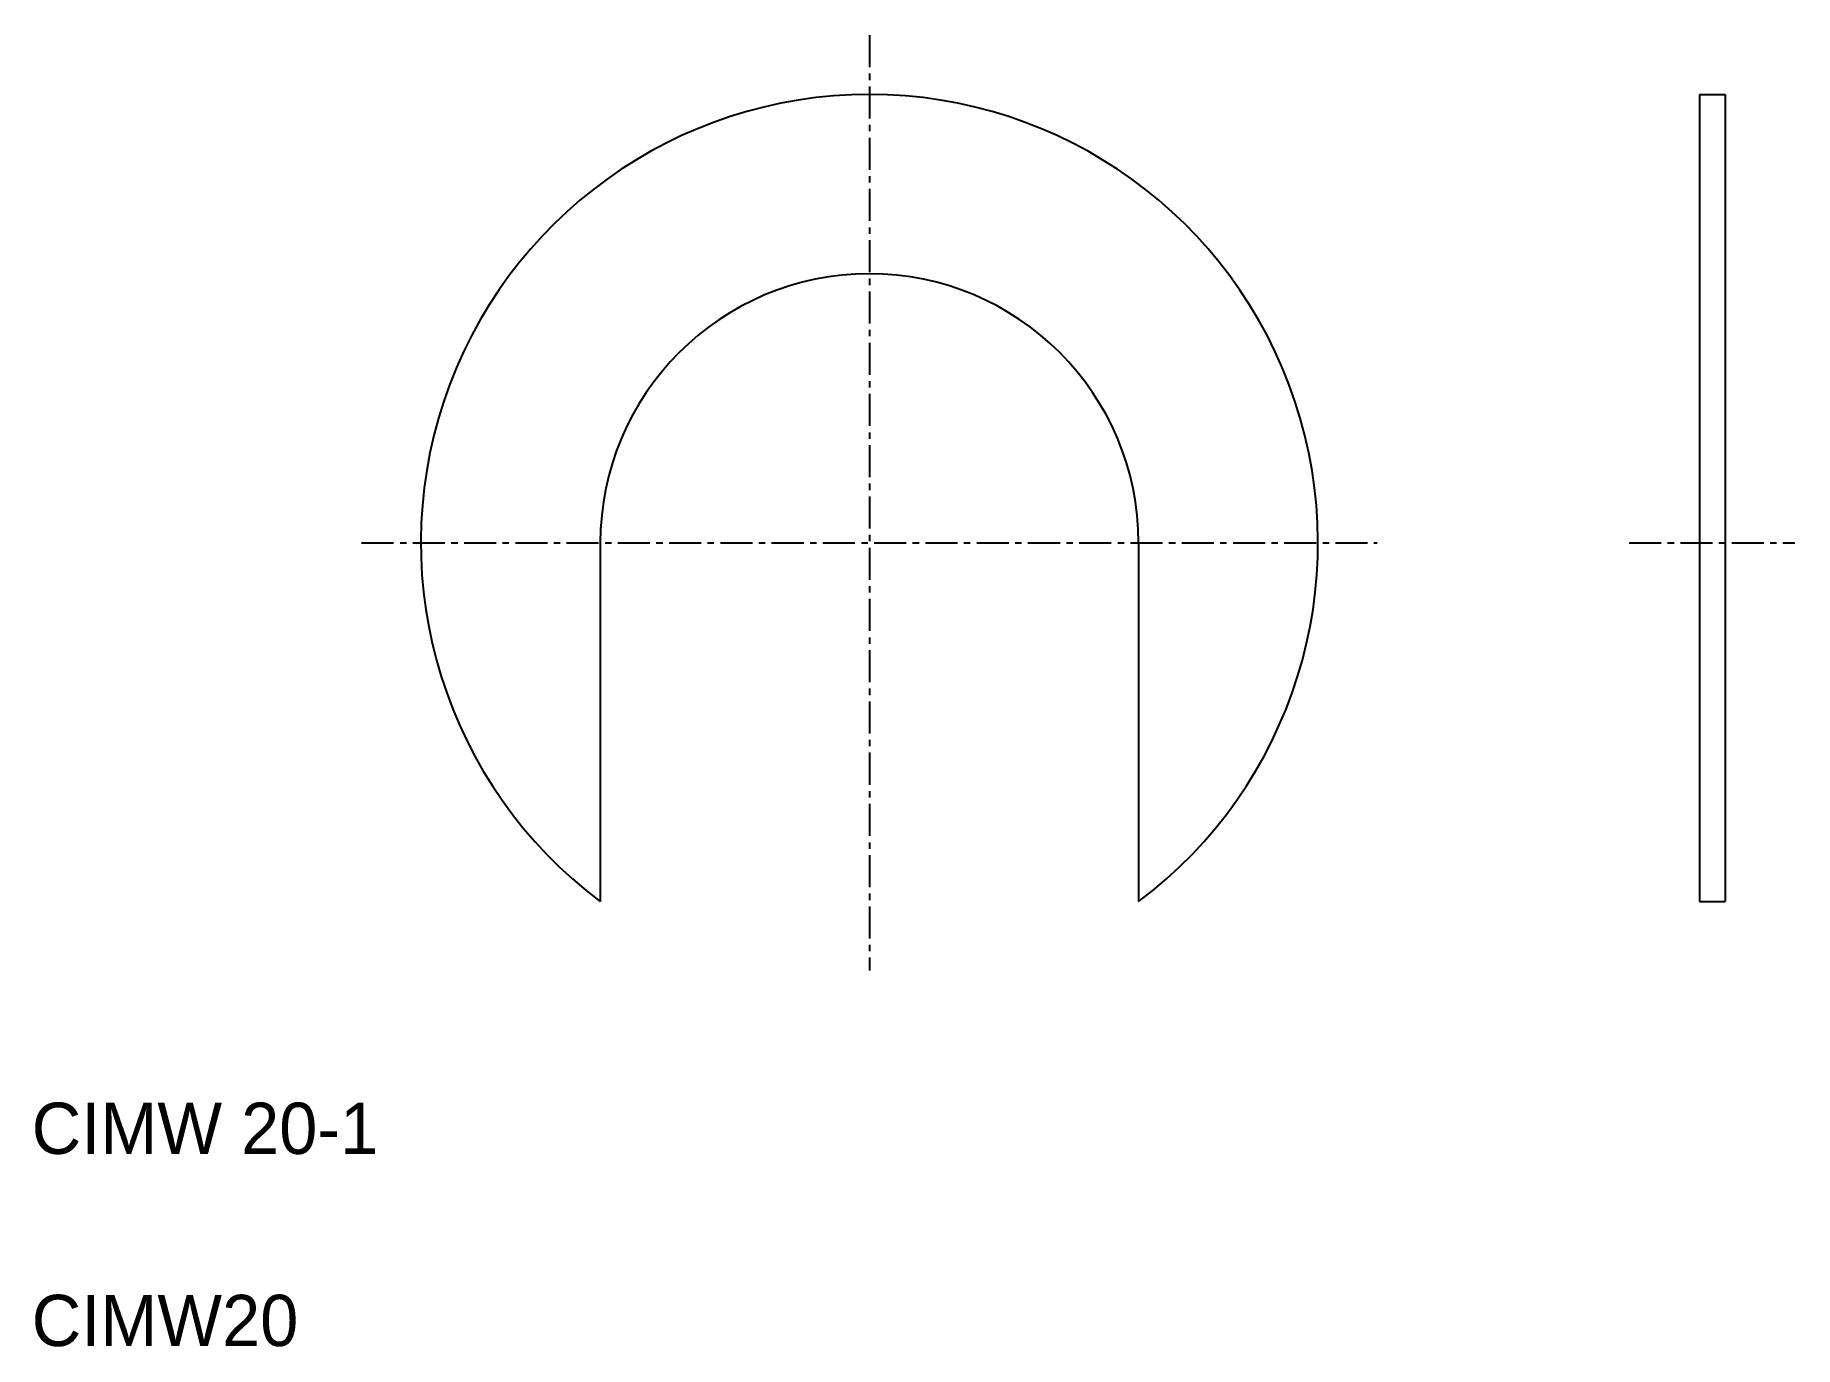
# Model space of a CAD drawing. Extents: x 5.1 to 73.8, y 5 to 56.2.
import ezdxf

# ---------------------------------------------------------------- set-up
doc = ezdxf.new("R2010")
doc.units = 0
doc.linetypes.add('CENTER', pattern=[2, 1.25, -0.25, 0.25, -0.25])
doc.layers.get('0').update_dxf_attribs({"linetype": 'CONTINUOUS'})
doc.layers.add('CENTER', color=1, linetype='CENTER')

msp = doc.modelspace()

# ---------------------------------------------------------------- linework, layer by layer
at = {"color": 7, "linetype": 'CONTINUOUS'}
for p, q in [((70.064, 53.846), (70.064, 22.346)), ((70.064, 53.846), (71.064, 53.846)), ((71.064, 53.846), (71.064, 22.346)), ((27.183, 36.346), (27.183, 22.346)), ((48.183, 36.346), (48.183, 22.346)), ((70.064, 22.346), (71.064, 22.346))]:
    msp.add_line(p, q, dxfattribs=at)
for radius, start, end in [(17.5, 306.8699, 233.1301), (10.5, 0, 180)]:
    msp.add_arc((37.683, 36.346), radius, start, end, dxfattribs=at)
at = {"layer": 'CENTER', "color": 1, "linetype": 'CENTER'}
for p, q in [((37.683, 56.159), (37.683, 19.663)), ((17.869, 36.346), (57.496, 36.346)), ((67.324, 36.346), (73.787, 36.346))]:
    msp.add_line(p, q, dxfattribs=at)

# ---------------------------------------------------------------- texts
at = {"color": 7, "linetype": 'CONTINUOUS'}
for s, p in [('CIMW 20-1', (5, 12.5)), ('CIMW20', (5, 5))]:
    msp.add_text(s, height=2, dxfattribs=at).set_placement(p)

doc.saveas('drawing.dxf')
